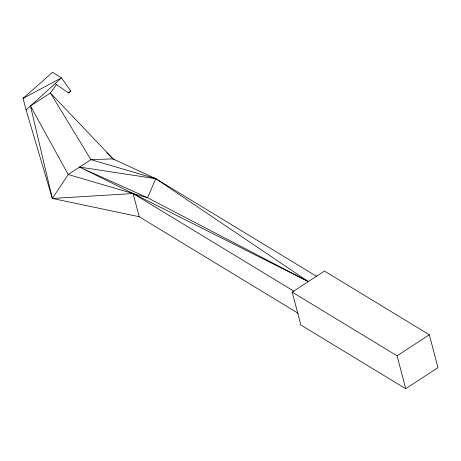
<?xml version="1.0" encoding="UTF-8"?>
<svg xmlns="http://www.w3.org/2000/svg" width="461" height="461" viewBox="0 0 461 461"><rect width="100%" height="100%" fill="white"/><g stroke="black" fill="none" stroke-linecap="round" stroke-linejoin="round"><path stroke-width="0.69" d="M298.169 313.296L139.187 216.722L52.324 198.455L68.211 174.5L90.932 159.656L112.899 158.866L155.83 178.701L316.655 276.393M56.686 84.386L50.382 92.984L30.472 105.995L52.324 198.455L133.108 193.551L147.508 197.711L308.317 281.579L155.83 178.701L90.932 159.656L50.382 92.984L113.976 159.817M52.324 198.455L26.087 109.977L23.05 98.389L52.566 72.296L61.474 77.851L70.769 91.019L68.585 93.001L55.136 83.602M26.087 109.977L61.474 77.851L23.05 98.389L24.842 97.219M68.585 93.001L70.769 91.019M292.199 292.113L324.435 271.045L429.324 334.761L437.95 367.636L405.715 388.704L300.826 324.988L292.199 292.113L397.088 355.829L405.715 388.704M397.088 355.829L429.324 334.761M79.574 167.078L155.83 178.701L147.508 197.711L79.574 167.078L133.108 193.551L308.317 281.579M293.934 291.243L133.108 193.551L68.211 174.5L30.472 105.995M106.796 152.798L112.899 158.866M133.108 193.551L139.187 216.722"/></g></svg>
